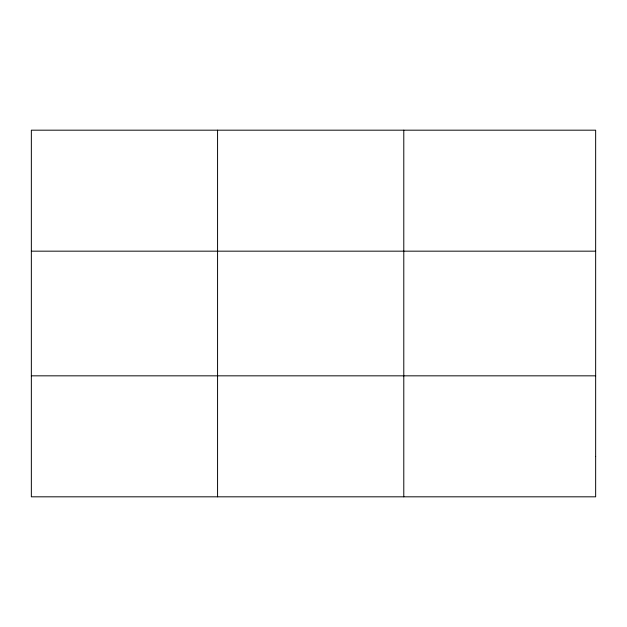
<?xml version="1.0" encoding="UTF-8"?>
<svg xmlns="http://www.w3.org/2000/svg" width="627" height="627" viewBox="0 0 627 627"><rect width="100%" height="100%" fill="white"/><g stroke="black" fill="none" stroke-linecap="round" stroke-linejoin="round"><path stroke-width="0.94" d="M217.569 496.819L217.569 130.181M403.788 496.819L403.788 130.181M31.35 251.168L595.65 251.168M31.35 375.832L595.65 375.832M595.65 456.487L595.65 496.819L31.35 496.819L31.35 130.181L595.65 130.181L595.65 456.487"/></g></svg>
